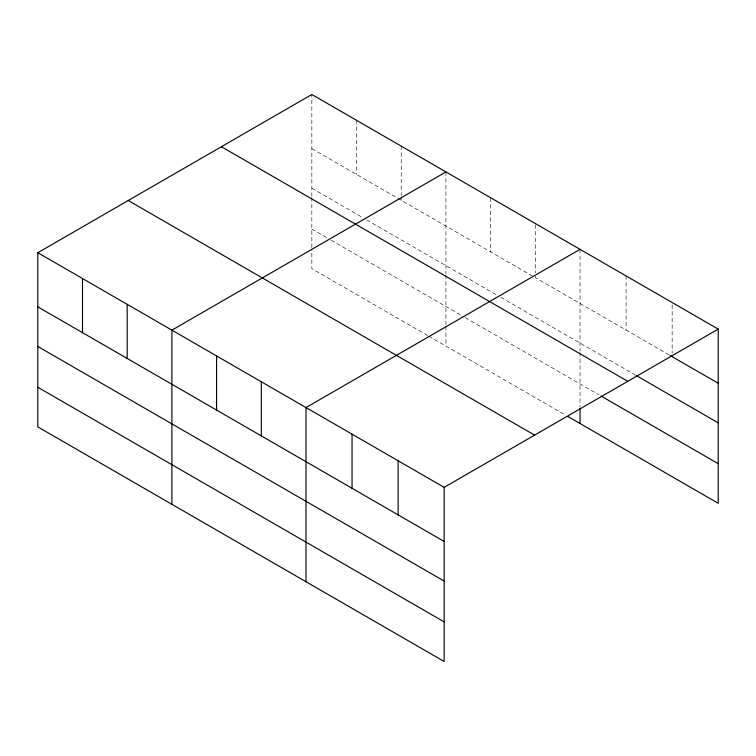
<?xml version="1.0" encoding="UTF-8"?>
<svg xmlns="http://www.w3.org/2000/svg" width="756" height="756" viewBox="0 0 756 756"><rect width="100%" height="100%" fill="white"/><g stroke="black" fill="none" stroke-linecap="round" stroke-linejoin="round"><path stroke-width="0.57" stroke-dasharray="3.78 2.83" d="M311.841 196.409L311.841 94.509M311.841 148.63L532.29 275.912M669.145 354.923L535.342 277.669L535.342 274.135M311.841 188.244L362.634 217.567M366.698 219.92L496.73 294.991M500.793 297.335L635.106 374.881M311.841 229.059L327.074 237.856M331.137 240.2L464.222 317.038M465.242 317.624L599.064 394.878M427.65 335.532L311.841 268.663L311.841 248.856M428.671 336.118L564.798 414.713M672.15 304.885L672.15 353.128M626.091 275.94L626.091 330.07M580.041 249.348L580.041 351.247M580.041 352.419L580.041 407.2M535.342 224.721L535.342 272.963M490.635 197.741L490.635 251.861M445.936 171.933L445.936 273.823M445.936 274.995L445.936 325.118M445.936 326.28L445.936 346.087M401.238 146.125L401.238 195.539M401.238 196.721L401.238 200.245M356.539 120.317L356.539 174.438M311.841 197.571L311.841 247.694"/><path stroke-width="1.13" d="M37.8 252.721L444.159 487.337L444.159 661.491L37.8 426.885L37.8 252.721L311.841 94.509L718.2 329.115L718.2 503.279L567.85 416.471M445.936 171.933L171.895 330.145L171.895 504.299M580.041 249.348L306 407.569L306 581.723M444.159 487.337L718.2 329.115M670.147 355.5L718.2 383.245M636.108 375.458L718.2 422.85M221.404 146.721L627.763 381.326M601.058 396.04L718.2 463.664M128.236 200.51L534.596 435.125M37.8 306.851L444.159 541.457M37.8 346.456L444.159 581.071M37.8 387.27L444.159 621.876M580.041 408.363L580.041 423.511M398.11 460.744L398.11 514.874M352.05 434.152L352.05 488.281M261.302 381.761L261.302 435.881M216.594 355.953L216.594 410.073M127.197 304.337L127.197 358.467M82.498 278.529L82.498 332.659"/></g></svg>
